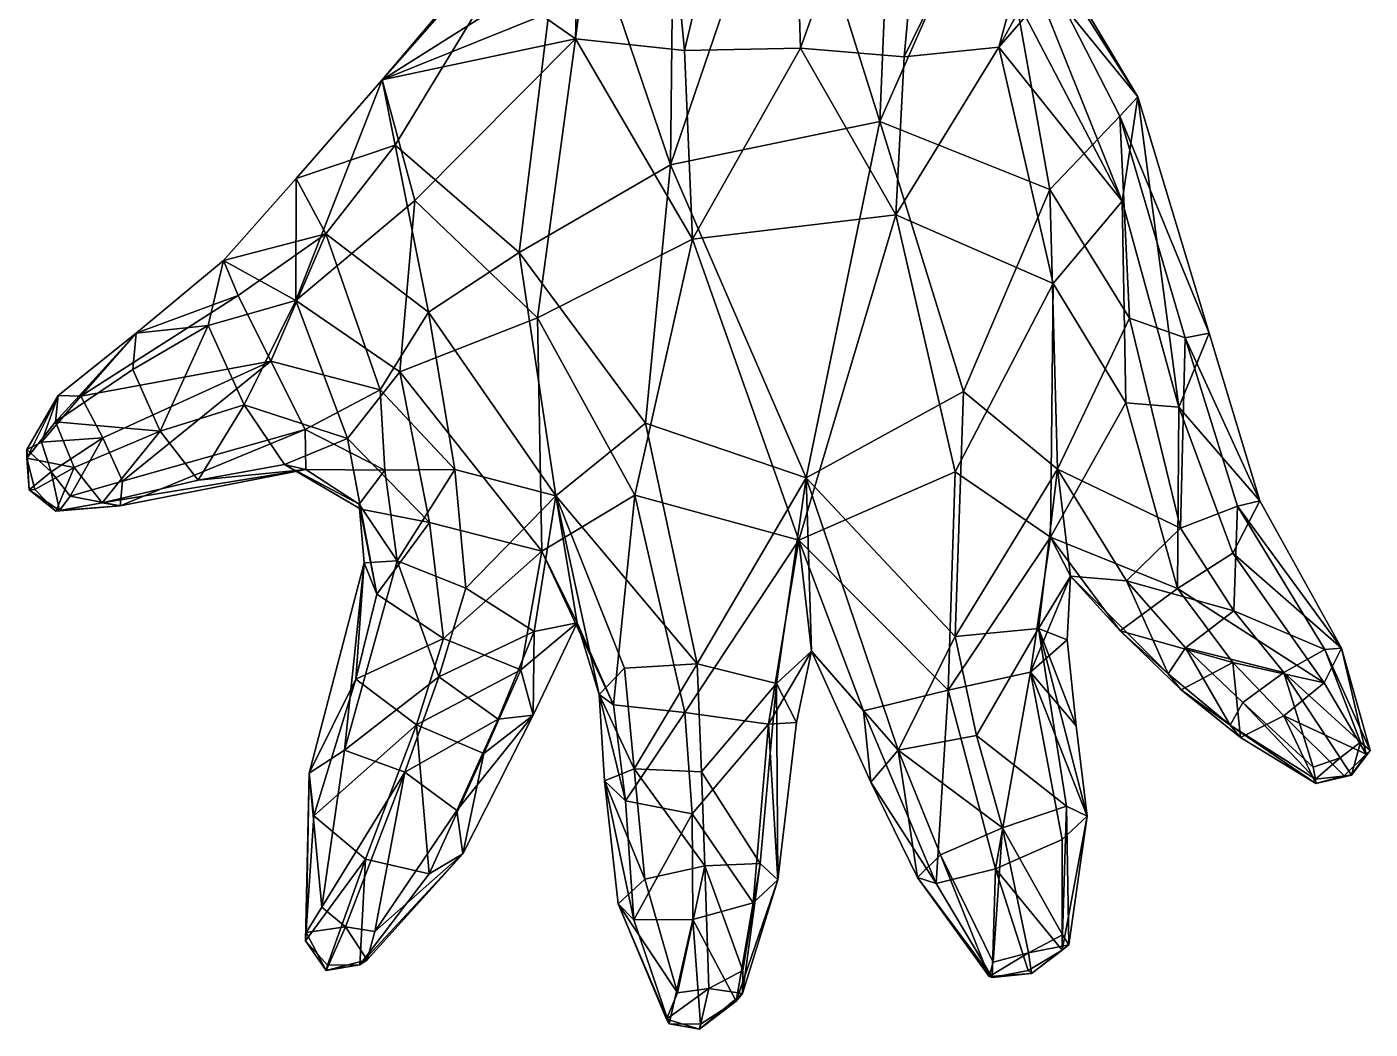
# Model space of a CAD drawing. Extents: x -0.72 to 0.72, y -1.47 to 3.21.
# Drawn here: x 0.3526 to 0.6341, y -0.6767 to -0.4665 of the extents above; entities that cross this region are included whole.
import ezdxf

# ---------------------------------------------------------------- set-up
doc = ezdxf.new("R2010")
doc.units = 0
doc.layers.add('CROCODIL$LWO', color=1, linetype='CONTINUOUS')

msp = doc.modelspace()

# ---------------------------------------------------------------- linework, layer by layer
at = {"layer": 'CROCODIL$LWO'}
for points in [[(0.47037, -0.35723, 0.16325), (0.46055, -0.46409, 0.1162), (0.46756, -0.46898, 0.12649)], [(0.48059, -0.36794, 0.17782), (0.47037, -0.35723, 0.16325), (0.46756, -0.46898, 0.12649)], [(0.48059, -0.36794, 0.17782), (0.46756, -0.46898, 0.12649), (0.49042, -0.47146, 0.13351)], [(0.49042, -0.47146, 0.13351), (0.51182, -0.38139, 0.19542), (0.48059, -0.36794, 0.17782)], [(0.60906, -0.3747, 0.17675), (0.57982, -0.38429, 0.19471), (0.55627, -0.47077, 0.1239)], [(0.60906, -0.3747, 0.17675), (0.55627, -0.47077, 0.1239), (0.56191, -0.46431, 0.11352)], [(0.51182, -0.38139, 0.19542), (0.49042, -0.47146, 0.13351), (0.51472, -0.47097, 0.13576)], [(0.54429, -0.38777, 0.20302), (0.51182, -0.38139, 0.19542), (0.51472, -0.47097, 0.13576)], [(0.53646, -0.47277, 0.13253), (0.57982, -0.38429, 0.19471), (0.54429, -0.38777, 0.20302)], [(0.57982, -0.38429, 0.19471), (0.53646, -0.47277, 0.13253), (0.55627, -0.47077, 0.1239)], [(0.54429, -0.38777, 0.20302), (0.51472, -0.47097, 0.13576), (0.53646, -0.47277, 0.13253)], [(0.51176, -0.42405, 0.07048), (0.53134, -0.48635, 0.03245), (0.48748, -0.49542, 0.03945)], [(0.48822, -0.42589, 0.07025), (0.51176, -0.42405, 0.07048), (0.48748, -0.49542, 0.03945)], [(0.51176, -0.42405, 0.07048), (0.53379, -0.42721, 0.06889), (0.53134, -0.48635, 0.03245)], [(0.46585, -0.43182, 0.07436), (0.48822, -0.42589, 0.07025), (0.48748, -0.49542, 0.03945)], [(0.53379, -0.42721, 0.06889), (0.55489, -0.43297, 0.07107), (0.53134, -0.48635, 0.03245)], [(0.46585, -0.43182, 0.07436), (0.42977, -0.49127, 0.04949), (0.42706, -0.47763, 0.08056)], [(0.45883, -0.44149, 0.08454), (0.46585, -0.43182, 0.07436), (0.42706, -0.47763, 0.08056)], [(0.46585, -0.43182, 0.07436), (0.45578, -0.51379, 0.0397), (0.42977, -0.49127, 0.04949)], [(0.46585, -0.43182, 0.07436), (0.48748, -0.49542, 0.03945), (0.45578, -0.51379, 0.0397)], [(0.55489, -0.43297, 0.07107), (0.56698, -0.50059, 0.02327), (0.53134, -0.48635, 0.03245)], [(0.56698, -0.50059, 0.02327), (0.55489, -0.43297, 0.07107), (0.58168, -0.48525, 0.03148)], [(0.58539, -0.48117, 0.07119), (0.58168, -0.48525, 0.03148), (0.55489, -0.43297, 0.07107)], [(0.55489, -0.43297, 0.07107), (0.56154, -0.44116, 0.08087), (0.58539, -0.48117, 0.07119)], [(0.42706, -0.47763, 0.08056), (0.45847, -0.45765, 0.10259), (0.45883, -0.44149, 0.08454)], [(0.56154, -0.44116, 0.08087), (0.56182, -0.45215, 0.09449), (0.58539, -0.48117, 0.07119)], [(0.58216, -0.50304, 0.09208), (0.58539, -0.48117, 0.07119), (0.56182, -0.45215, 0.09449)], [(0.56182, -0.45215, 0.09449), (0.56191, -0.46431, 0.11352), (0.58216, -0.50304, 0.09208)], [(0.46055, -0.46409, 0.1162), (0.45847, -0.45765, 0.10259), (0.42706, -0.47763, 0.08056)], [(0.42706, -0.47763, 0.08056), (0.46756, -0.46898, 0.12649), (0.46055, -0.46409, 0.1162)], [(0.56191, -0.46431, 0.11352), (0.55627, -0.47077, 0.1239), (0.58216, -0.50304, 0.09208)], [(0.42706, -0.47763, 0.08056), (0.43391, -0.50294, 0.10411), (0.46756, -0.46898, 0.12649)], [(0.43391, -0.50294, 0.10411), (0.45962, -0.5275, 0.10261), (0.46756, -0.46898, 0.12649)], [(0.45962, -0.5275, 0.10261), (0.49207, -0.51099, 0.11027), (0.46756, -0.46898, 0.12649)], [(0.49042, -0.47146, 0.13351), (0.46756, -0.46898, 0.12649), (0.49207, -0.51099, 0.11027)], [(0.49207, -0.51099, 0.11027), (0.51472, -0.47097, 0.13576), (0.49042, -0.47146, 0.13351)], [(0.53473, -0.5059, 0.10777), (0.51472, -0.47097, 0.13576), (0.49207, -0.51099, 0.11027)], [(0.53646, -0.47277, 0.13253), (0.51472, -0.47097, 0.13576), (0.53473, -0.5059, 0.10777)], [(0.56766, -0.52033, 0.09471), (0.55627, -0.47077, 0.1239), (0.53473, -0.5059, 0.10777)], [(0.53473, -0.5059, 0.10777), (0.55627, -0.47077, 0.1239), (0.53646, -0.47277, 0.13253)], [(0.55627, -0.47077, 0.1239), (0.56766, -0.52033, 0.09471), (0.58216, -0.50304, 0.09208)], [(0.40894, -0.52386, 0.06245), (0.43391, -0.50294, 0.10411), (0.42706, -0.47763, 0.08056)], [(0.42706, -0.47763, 0.08056), (0.409, -0.49827, 0.04283), (0.40894, -0.52386, 0.06245)], [(0.409, -0.49827, 0.04283), (0.42706, -0.47763, 0.08056), (0.42977, -0.49127, 0.04949)], [(0.58168, -0.48525, 0.03148), (0.58539, -0.48117, 0.07119), (0.60038, -0.53073, 0.03374)], [(0.58539, -0.48117, 0.07119), (0.58216, -0.50304, 0.09208), (0.59404, -0.54621, 0.06336)], [(0.60038, -0.53073, 0.03374), (0.58539, -0.48117, 0.07119), (0.59404, -0.54621, 0.06336)], [(0.48748, -0.49542, 0.03945), (0.53134, -0.48635, 0.03245), (0.51592, -0.56108, 0.01624)], [(0.53134, -0.48635, 0.03245), (0.54887, -0.54295, 0.01057), (0.51592, -0.56108, 0.01624)], [(0.56698, -0.50059, 0.02327), (0.54887, -0.54295, 0.01057), (0.53134, -0.48635, 0.03245)], [(0.56698, -0.50059, 0.02327), (0.58168, -0.48525, 0.03148), (0.58366, -0.52759, 0.00875)], [(0.58366, -0.52759, 0.00875), (0.58168, -0.48525, 0.03148), (0.59531, -0.53167, 0.01427)], [(0.59531, -0.53167, 0.01427), (0.58168, -0.48525, 0.03148), (0.60038, -0.53073, 0.03374)], [(0.42977, -0.49127, 0.04949), (0.41526, -0.50991, 0.01922), (0.409, -0.49827, 0.04283)], [(0.42977, -0.49127, 0.04949), (0.43677, -0.52635, 0.01551), (0.41526, -0.50991, 0.01922)], [(0.45578, -0.51379, 0.0397), (0.43677, -0.52635, 0.01551), (0.42977, -0.49127, 0.04949)], [(0.48748, -0.49542, 0.03945), (0.48222, -0.54959, 0.01753), (0.45578, -0.51379, 0.0397)], [(0.48748, -0.49542, 0.03945), (0.51592, -0.56108, 0.01624), (0.48222, -0.54959, 0.01753)], [(0.39377, -0.51547, 0.03465), (0.409, -0.49827, 0.04283), (0.41526, -0.50991, 0.01922)], [(0.40894, -0.52386, 0.06245), (0.409, -0.49827, 0.04283), (0.39377, -0.51547, 0.03465)], [(0.56698, -0.50059, 0.02327), (0.56861, -0.55923, 0.01141), (0.54887, -0.54295, 0.01057)], [(0.56861, -0.55923, 0.01141), (0.56698, -0.50059, 0.02327), (0.58366, -0.52759, 0.00875)], [(0.40894, -0.52386, 0.06245), (0.43073, -0.53881, 0.07139), (0.43391, -0.50294, 0.10411)], [(0.43073, -0.53881, 0.07139), (0.45962, -0.5275, 0.10261), (0.43391, -0.50294, 0.10411)], [(0.56766, -0.52033, 0.09471), (0.5829, -0.54534, 0.07306), (0.58216, -0.50304, 0.09208)], [(0.58216, -0.50304, 0.09208), (0.5829, -0.54534, 0.07306), (0.59404, -0.54621, 0.06336)], [(0.51435, -0.57411, 0.06854), (0.53473, -0.5059, 0.10777), (0.49207, -0.51099, 0.11027)], [(0.54717, -0.55983, 0.07285), (0.53473, -0.5059, 0.10777), (0.51435, -0.57411, 0.06854)], [(0.56766, -0.52033, 0.09471), (0.53473, -0.5059, 0.10777), (0.54717, -0.55983, 0.07285)], [(0.39686, -0.52284, 0.01566), (0.39377, -0.51547, 0.03465), (0.41526, -0.50991, 0.01922)], [(0.4037, -0.53663, 0.00828), (0.39686, -0.52284, 0.01566), (0.41526, -0.50991, 0.01922)], [(0.41526, -0.50991, 0.01922), (0.42663, -0.54261, 0.01068), (0.4037, -0.53663, 0.00828)], [(0.41526, -0.50991, 0.01922), (0.43677, -0.52635, 0.01551), (0.42663, -0.54261, 0.01068)], [(0.48, -0.56468, 0.0865), (0.49207, -0.51099, 0.11027), (0.45962, -0.5275, 0.10261)], [(0.48, -0.56468, 0.0865), (0.51435, -0.57411, 0.06854), (0.49207, -0.51099, 0.11027)], [(0.45578, -0.51379, 0.0397), (0.46342, -0.5648, 0.01862), (0.43677, -0.52635, 0.01551)], [(0.45578, -0.51379, 0.0397), (0.48222, -0.54959, 0.01753), (0.46342, -0.5648, 0.01862)], [(0.37549, -0.53073, 0.02997), (0.39377, -0.51547, 0.03465), (0.39686, -0.52284, 0.01566)], [(0.39054, -0.52912, 0.0521), (0.39377, -0.51547, 0.03465), (0.37549, -0.53073, 0.02997)], [(0.39377, -0.51547, 0.03465), (0.39054, -0.52912, 0.0521), (0.40894, -0.52386, 0.06245)], [(0.56713, -0.57347, 0.06135), (0.56766, -0.52033, 0.09471), (0.54717, -0.55983, 0.07285)], [(0.56766, -0.52033, 0.09471), (0.56713, -0.57347, 0.06135), (0.5829, -0.54534, 0.07306)], [(0.4037, -0.53663, 0.00828), (0.36385, -0.54397, 0.01091), (0.39686, -0.52284, 0.01566)], [(0.36385, -0.54397, 0.01091), (0.37549, -0.53073, 0.02997), (0.39686, -0.52284, 0.01566)], [(0.39054, -0.52912, 0.0521), (0.3981, -0.54578, 0.05449), (0.40894, -0.52386, 0.06245)], [(0.3981, -0.54578, 0.05449), (0.41976, -0.55282, 0.06034), (0.40894, -0.52386, 0.06245)], [(0.41976, -0.55282, 0.06034), (0.43073, -0.53881, 0.07139), (0.40894, -0.52386, 0.06245)], [(0.43677, -0.52635, 0.01551), (0.4423, -0.55928, 0.01075), (0.42663, -0.54261, 0.01068)], [(0.43677, -0.52635, 0.01551), (0.46342, -0.5648, 0.01862), (0.4423, -0.55928, 0.01075)], [(0.37549, -0.53073, 0.02997), (0.37479, -0.53835, 0.04536), (0.39054, -0.52912, 0.0521)], [(0.37479, -0.53835, 0.04536), (0.38051, -0.55129, 0.04861), (0.39054, -0.52912, 0.0521)], [(0.38051, -0.55129, 0.04861), (0.3981, -0.54578, 0.05449), (0.39054, -0.52912, 0.0521)], [(0.43073, -0.53881, 0.07139), (0.46048, -0.57641, 0.07702), (0.45962, -0.5275, 0.10261)], [(0.46048, -0.57641, 0.07702), (0.48, -0.56468, 0.0865), (0.45962, -0.5275, 0.10261)], [(0.56861, -0.55923, 0.01141), (0.58366, -0.52759, 0.00875), (0.59434, -0.57158, 0.00701)], [(0.59434, -0.57158, 0.00701), (0.58366, -0.52759, 0.00875), (0.59531, -0.53167, 0.01427)], [(0.35855, -0.54933, 0.03479), (0.37479, -0.53835, 0.04536), (0.37549, -0.53073, 0.02997)], [(0.35913, -0.54377, 0.02307), (0.35855, -0.54933, 0.03479), (0.37549, -0.53073, 0.02997)], [(0.35913, -0.54377, 0.02307), (0.37549, -0.53073, 0.02997), (0.36385, -0.54397, 0.01091)], [(0.611, -0.56588, 0.02819), (0.60038, -0.53073, 0.03374), (0.59404, -0.54621, 0.06336)], [(0.60631, -0.56698, 0.01233), (0.59434, -0.57158, 0.00701), (0.59531, -0.53167, 0.01427)], [(0.59531, -0.53167, 0.01427), (0.60038, -0.53073, 0.03374), (0.611, -0.56588, 0.02819)], [(0.611, -0.56588, 0.02819), (0.60631, -0.56698, 0.01233), (0.59531, -0.53167, 0.01427)], [(0.36385, -0.54397, 0.01091), (0.4037, -0.53663, 0.00828), (0.36849, -0.55264, 0.00615)], [(0.3726, -0.56175, 0.0097), (0.36849, -0.55264, 0.00615), (0.4037, -0.53663, 0.00828)], [(0.4037, -0.53663, 0.00828), (0.41087, -0.55092, 0.01335), (0.3726, -0.56175, 0.0097)], [(0.41087, -0.55092, 0.01335), (0.4037, -0.53663, 0.00828), (0.42663, -0.54261, 0.01068)], [(0.38051, -0.55129, 0.04861), (0.37479, -0.53835, 0.04536), (0.35855, -0.54933, 0.03479)], [(0.43696, -0.57045, 0.06715), (0.43073, -0.53881, 0.07139), (0.41976, -0.55282, 0.06034)], [(0.43696, -0.57045, 0.06715), (0.46048, -0.57641, 0.07702), (0.43073, -0.53881, 0.07139)], [(0.42663, -0.54261, 0.01068), (0.42762, -0.55943, 0.01351), (0.41087, -0.55092, 0.01335)], [(0.42663, -0.54261, 0.01068), (0.4423, -0.55928, 0.01075), (0.42762, -0.55943, 0.01351)], [(0.51592, -0.56108, 0.01624), (0.54887, -0.54295, 0.01057), (0.54715, -0.59435, 0.00866)], [(0.54715, -0.59435, 0.00866), (0.54887, -0.54295, 0.01057), (0.56861, -0.55923, 0.01141)], [(0.35257, -0.55692, 0.02717), (0.35855, -0.54933, 0.03479), (0.35913, -0.54377, 0.02307)], [(0.35259, -0.5551, 0.01894), (0.35257, -0.55692, 0.02717), (0.35913, -0.54377, 0.02307)], [(0.35562, -0.55356, 0.01144), (0.35259, -0.5551, 0.01894), (0.35913, -0.54377, 0.02307)], [(0.35913, -0.54377, 0.02307), (0.36385, -0.54397, 0.01091), (0.35562, -0.55356, 0.01144)], [(0.35562, -0.55356, 0.01144), (0.36385, -0.54397, 0.01091), (0.36849, -0.55264, 0.00615)], [(0.38051, -0.55129, 0.04861), (0.38846, -0.56157, 0.0404), (0.3981, -0.54578, 0.05449)], [(0.38846, -0.56157, 0.0404), (0.40657, -0.55829, 0.04511), (0.3981, -0.54578, 0.05449)], [(0.3981, -0.54578, 0.05449), (0.40657, -0.55829, 0.04511), (0.41976, -0.55282, 0.06034)], [(0.59371, -0.5843, 0.05723), (0.5829, -0.54534, 0.07306), (0.56713, -0.57347, 0.06135)], [(0.59404, -0.54621, 0.06336), (0.5829, -0.54534, 0.07306), (0.59371, -0.5843, 0.05723)], [(0.59371, -0.5843, 0.05723), (0.60531, -0.57683, 0.05156), (0.59404, -0.54621, 0.06336)], [(0.60531, -0.57683, 0.05156), (0.611, -0.56588, 0.02819), (0.59404, -0.54621, 0.06336)], [(0.36248, -0.55887, 0.03736), (0.35855, -0.54933, 0.03479), (0.35257, -0.55692, 0.02717)], [(0.35855, -0.54933, 0.03479), (0.36248, -0.55887, 0.03736), (0.38051, -0.55129, 0.04861)], [(0.36248, -0.55887, 0.03736), (0.36838, -0.56632, 0.03177), (0.38051, -0.55129, 0.04861)], [(0.36838, -0.56632, 0.03177), (0.38846, -0.56157, 0.0404), (0.38051, -0.55129, 0.04861)], [(0.41087, -0.55092, 0.01335), (0.41107, -0.55928, 0.02852), (0.37213, -0.5669, 0.02028)], [(0.37213, -0.5669, 0.02028), (0.3726, -0.56175, 0.0097), (0.41087, -0.55092, 0.01335)], [(0.41107, -0.55928, 0.02852), (0.41087, -0.55092, 0.01335), (0.42762, -0.55943, 0.01351)], [(0.46342, -0.5648, 0.01862), (0.48222, -0.54959, 0.01753), (0.49306, -0.60008, 0.01007)], [(0.49306, -0.60008, 0.01007), (0.48222, -0.54959, 0.01753), (0.51592, -0.56108, 0.01624)], [(0.35259, -0.5551, 0.01894), (0.35562, -0.55356, 0.01144), (0.35766, -0.55979, 0.00964)], [(0.35766, -0.55979, 0.00964), (0.35562, -0.55356, 0.01144), (0.36849, -0.55264, 0.00615)], [(0.36163, -0.56492, 0.01071), (0.35766, -0.55979, 0.00964), (0.36849, -0.55264, 0.00615)], [(0.36849, -0.55264, 0.00615), (0.3726, -0.56175, 0.0097), (0.36163, -0.56492, 0.01071)], [(0.40657, -0.55829, 0.04511), (0.42254, -0.56766, 0.05195), (0.41976, -0.55282, 0.06034)], [(0.42254, -0.56766, 0.05195), (0.43696, -0.57045, 0.06715), (0.41976, -0.55282, 0.06034)], [(0.35257, -0.55692, 0.02717), (0.35259, -0.5551, 0.01894), (0.35306, -0.56355, 0.01729)], [(0.35257, -0.55692, 0.02717), (0.35423, -0.56352, 0.02709), (0.36248, -0.55887, 0.03736)], [(0.35306, -0.56355, 0.01729), (0.35423, -0.56352, 0.02709), (0.35257, -0.55692, 0.02717)], [(0.35766, -0.55979, 0.00964), (0.35306, -0.56355, 0.01729), (0.35259, -0.5551, 0.01894)], [(0.3594, -0.56788, 0.01775), (0.35306, -0.56355, 0.01729), (0.35766, -0.55979, 0.00964)], [(0.35423, -0.56352, 0.02709), (0.35865, -0.56808, 0.02577), (0.36248, -0.55887, 0.03736)], [(0.36163, -0.56492, 0.01071), (0.3594, -0.56788, 0.01775), (0.35766, -0.55979, 0.00964)], [(0.35865, -0.56808, 0.02577), (0.36838, -0.56632, 0.03177), (0.36248, -0.55887, 0.03736)], [(0.41107, -0.55928, 0.02852), (0.38846, -0.56157, 0.0404), (0.36838, -0.56632, 0.03177)], [(0.36838, -0.56632, 0.03177), (0.37213, -0.5669, 0.02028), (0.41107, -0.55928, 0.02852)], [(0.38846, -0.56157, 0.0404), (0.41107, -0.55928, 0.02852), (0.40657, -0.55829, 0.04511)], [(0.42222, -0.56657, 0.03061), (0.42254, -0.56766, 0.05195), (0.40657, -0.55829, 0.04511)], [(0.40657, -0.55829, 0.04511), (0.41107, -0.55928, 0.02852), (0.42222, -0.56657, 0.03061)], [(0.42762, -0.55943, 0.01351), (0.42222, -0.56657, 0.03061), (0.41107, -0.55928, 0.02852)], [(0.42222, -0.56657, 0.03061), (0.42762, -0.55943, 0.01351), (0.43017, -0.57844, 0.01299)], [(0.43017, -0.57844, 0.01299), (0.42762, -0.55943, 0.01351), (0.4423, -0.55928, 0.01075)], [(0.4446, -0.58419, 0.00871), (0.43017, -0.57844, 0.01299), (0.4423, -0.55928, 0.01075)], [(0.4446, -0.58419, 0.00871), (0.4423, -0.55928, 0.01075), (0.46342, -0.5648, 0.01862)], [(0.54568, -0.60561, 0.05519), (0.54717, -0.55983, 0.07285), (0.51435, -0.57411, 0.06854)], [(0.56713, -0.57347, 0.06135), (0.54717, -0.55983, 0.07285), (0.54568, -0.60561, 0.05519)], [(0.5646, -0.59263, 0.01319), (0.54715, -0.59435, 0.00866), (0.56861, -0.55923, 0.01141)], [(0.5646, -0.59263, 0.01319), (0.56861, -0.55923, 0.01141), (0.57134, -0.58167, 0.02909)], [(0.59434, -0.57158, 0.00701), (0.58307, -0.58266, 0.01248), (0.56861, -0.55923, 0.01141)], [(0.57134, -0.58167, 0.02909), (0.56861, -0.55923, 0.01141), (0.58307, -0.58266, 0.01248)], [(0.36163, -0.56492, 0.01071), (0.3726, -0.56175, 0.0097), (0.37213, -0.5669, 0.02028)], [(0.50968, -0.60419, 0.01492), (0.49306, -0.60008, 0.01007), (0.51592, -0.56108, 0.01624)], [(0.50968, -0.60419, 0.01492), (0.51592, -0.56108, 0.01624), (0.517, -0.59738, 0.03509)], [(0.517, -0.59738, 0.03509), (0.51592, -0.56108, 0.01624), (0.53516, -0.6182, 0.01345)], [(0.54715, -0.59435, 0.00866), (0.53516, -0.6182, 0.01345), (0.51592, -0.56108, 0.01624)], [(0.35865, -0.56808, 0.02577), (0.35423, -0.56352, 0.02709), (0.35306, -0.56355, 0.01729)], [(0.3594, -0.56788, 0.01775), (0.35865, -0.56808, 0.02577), (0.35306, -0.56355, 0.01729)], [(0.3594, -0.56788, 0.01775), (0.36163, -0.56492, 0.01071), (0.37213, -0.5669, 0.02028)], [(0.45893, -0.59331, 0.01552), (0.4446, -0.58419, 0.00871), (0.46342, -0.5648, 0.01862)], [(0.45893, -0.59331, 0.01552), (0.46342, -0.5648, 0.01862), (0.4679, -0.59149, 0.03947)], [(0.48, -0.56468, 0.0865), (0.46048, -0.57641, 0.07702), (0.4755, -0.60863, 0.05089)], [(0.49306, -0.60008, 0.01007), (0.4778, -0.60095, 0.015), (0.46342, -0.5648, 0.01862)], [(0.47255, -0.60649, 0.03177), (0.4679, -0.59149, 0.03947), (0.46342, -0.5648, 0.01862)], [(0.4778, -0.60095, 0.015), (0.47255, -0.60649, 0.03177), (0.46342, -0.5648, 0.01862)], [(0.4755, -0.60863, 0.05089), (0.49051, -0.61025, 0.05581), (0.48, -0.56468, 0.0865)], [(0.51435, -0.57411, 0.06854), (0.48, -0.56468, 0.0865), (0.49051, -0.61025, 0.05581)], [(0.62814, -0.59676, 0.02687), (0.611, -0.56588, 0.02819), (0.60531, -0.57683, 0.05156)], [(0.62814, -0.59676, 0.02687), (0.60631, -0.56698, 0.01233), (0.611, -0.56588, 0.02819)], [(0.37213, -0.5669, 0.02028), (0.36838, -0.56632, 0.03177), (0.35865, -0.56808, 0.02577)], [(0.35865, -0.56808, 0.02577), (0.3594, -0.56788, 0.01775), (0.37213, -0.5669, 0.02028)], [(0.43017, -0.57844, 0.01299), (0.42324, -0.57887, 0.02809), (0.42222, -0.56657, 0.03061)], [(0.42589, -0.58543, 0.04708), (0.42254, -0.56766, 0.05195), (0.42222, -0.56657, 0.03061)], [(0.42324, -0.57887, 0.02809), (0.42589, -0.58543, 0.04708), (0.42222, -0.56657, 0.03061)], [(0.43696, -0.57045, 0.06715), (0.42254, -0.56766, 0.05195), (0.42589, -0.58543, 0.04708)], [(0.60631, -0.56698, 0.01233), (0.60557, -0.58896, 0.00799), (0.59434, -0.57158, 0.00701)], [(0.60557, -0.58896, 0.00799), (0.60631, -0.56698, 0.01233), (0.6246, -0.59707, 0.01479)], [(0.6246, -0.59707, 0.01479), (0.60631, -0.56698, 0.01233), (0.62814, -0.59676, 0.02687)], [(0.42589, -0.58543, 0.04708), (0.43988, -0.59474, 0.05736), (0.43696, -0.57045, 0.06715)], [(0.46048, -0.57641, 0.07702), (0.43696, -0.57045, 0.06715), (0.43988, -0.59474, 0.05736)], [(0.49051, -0.61025, 0.05581), (0.50801, -0.61274, 0.04715), (0.51435, -0.57411, 0.06854)], [(0.517, -0.59738, 0.03509), (0.51435, -0.57411, 0.06854), (0.50801, -0.61274, 0.04715)], [(0.52792, -0.60993, 0.04857), (0.51435, -0.57411, 0.06854), (0.517, -0.59738, 0.03509)], [(0.52792, -0.60993, 0.04857), (0.54568, -0.60561, 0.05519), (0.51435, -0.57411, 0.06854)], [(0.54568, -0.60561, 0.05519), (0.56293, -0.60183, 0.04933), (0.56713, -0.57347, 0.06135)], [(0.57134, -0.58167, 0.02909), (0.56713, -0.57347, 0.06135), (0.56293, -0.60183, 0.04933)], [(0.58171, -0.59312, 0.05027), (0.56713, -0.57347, 0.06135), (0.57134, -0.58167, 0.02909)], [(0.58171, -0.59312, 0.05027), (0.59371, -0.5843, 0.05723), (0.56713, -0.57347, 0.06135)], [(0.58307, -0.58266, 0.01248), (0.59434, -0.57158, 0.00701), (0.60557, -0.58896, 0.00799)], [(0.43988, -0.59474, 0.05736), (0.45607, -0.6013, 0.0534), (0.46048, -0.57641, 0.07702)], [(0.4679, -0.59149, 0.03947), (0.46048, -0.57641, 0.07702), (0.45607, -0.6013, 0.0534)], [(0.4755, -0.60863, 0.05089), (0.46048, -0.57641, 0.07702), (0.4679, -0.59149, 0.03947)], [(0.62446, -0.60403, 0.04217), (0.60531, -0.57683, 0.05156), (0.59371, -0.5843, 0.05723)], [(0.62446, -0.60403, 0.04217), (0.62814, -0.59676, 0.02687), (0.60531, -0.57683, 0.05156)], [(0.41913, -0.61817, 0.00909), (0.41171, -0.62302, 0.02025), (0.42324, -0.57887, 0.02809)], [(0.42149, -0.60328, 0.03898), (0.42324, -0.57887, 0.02809), (0.41171, -0.62302, 0.02025)], [(0.42324, -0.57887, 0.02809), (0.43017, -0.57844, 0.01299), (0.41913, -0.61817, 0.00909)], [(0.41913, -0.61817, 0.00909), (0.43017, -0.57844, 0.01299), (0.43895, -0.6028, 0.00609)], [(0.42149, -0.60328, 0.03898), (0.42589, -0.58543, 0.04708), (0.42324, -0.57887, 0.02809)], [(0.43895, -0.6028, 0.00609), (0.43017, -0.57844, 0.01299), (0.4446, -0.58419, 0.00871)], [(0.56293, -0.60183, 0.04933), (0.57062, -0.59503, 0.02823), (0.57134, -0.58167, 0.02909)], [(0.57062, -0.59503, 0.02823), (0.5646, -0.59263, 0.01319), (0.57134, -0.58167, 0.02909)], [(0.59178, -0.60215, 0.0273), (0.57134, -0.58167, 0.02909), (0.58307, -0.58266, 0.01248)], [(0.58171, -0.59312, 0.05027), (0.57134, -0.58167, 0.02909), (0.59178, -0.60215, 0.0273)], [(0.60557, -0.58896, 0.00799), (0.59542, -0.59669, 0.01321), (0.58307, -0.58266, 0.01248)], [(0.59542, -0.59669, 0.01321), (0.59178, -0.60215, 0.0273), (0.58307, -0.58266, 0.01248)], [(0.43988, -0.59474, 0.05736), (0.42589, -0.58543, 0.04708), (0.42149, -0.60328, 0.03898)], [(0.43895, -0.6028, 0.00609), (0.4446, -0.58419, 0.00871), (0.45893, -0.59331, 0.01552)], [(0.60536, -0.59977, 0.05132), (0.59371, -0.5843, 0.05723), (0.58171, -0.59312, 0.05027)], [(0.60536, -0.59977, 0.05132), (0.62446, -0.60403, 0.04217), (0.59371, -0.5843, 0.05723)], [(0.59542, -0.59669, 0.01321), (0.60557, -0.58896, 0.00799), (0.616, -0.60186, 0.01042)], [(0.6246, -0.59707, 0.01479), (0.616, -0.60186, 0.01042), (0.60557, -0.58896, 0.00799)], [(0.45137, -0.61169, 0.01152), (0.43895, -0.6028, 0.00609), (0.45893, -0.59331, 0.01552)], [(0.45137, -0.61169, 0.01152), (0.45893, -0.59331, 0.01552), (0.45871, -0.61082, 0.0282)], [(0.45607, -0.6013, 0.0534), (0.45871, -0.61082, 0.0282), (0.4679, -0.59149, 0.03947)], [(0.45871, -0.61082, 0.0282), (0.45893, -0.59331, 0.01552), (0.4679, -0.59149, 0.03947)], [(0.47255, -0.60649, 0.03177), (0.4755, -0.60863, 0.05089), (0.4679, -0.59149, 0.03947)], [(0.5646, -0.59263, 0.01319), (0.55161, -0.61508, 0.00823), (0.54715, -0.59435, 0.00866)], [(0.55161, -0.61508, 0.00823), (0.5646, -0.59263, 0.01319), (0.57044, -0.6299, 0.01398)], [(0.5646, -0.59263, 0.01319), (0.57248, -0.61307, 0.03065), (0.57477, -0.63204, 0.02741)], [(0.57477, -0.63204, 0.02741), (0.57044, -0.6299, 0.01398), (0.5646, -0.59263, 0.01319)], [(0.5646, -0.59263, 0.01319), (0.57062, -0.59503, 0.02823), (0.57248, -0.61307, 0.03065)], [(0.59178, -0.60215, 0.0273), (0.59452, -0.60552, 0.04552), (0.58171, -0.59312, 0.05027)], [(0.59452, -0.60552, 0.04552), (0.60536, -0.59977, 0.05132), (0.58171, -0.59312, 0.05027)], [(0.42149, -0.60328, 0.03898), (0.43427, -0.61283, 0.04568), (0.43988, -0.59474, 0.05736)], [(0.45607, -0.6013, 0.0534), (0.43988, -0.59474, 0.05736), (0.43427, -0.61283, 0.04568)], [(0.53516, -0.6182, 0.01345), (0.54715, -0.59435, 0.00866), (0.55161, -0.61508, 0.00823)], [(0.57248, -0.61307, 0.03065), (0.57062, -0.59503, 0.02823), (0.56293, -0.60183, 0.04933)], [(0.60476, -0.61295, 0.02629), (0.59178, -0.60215, 0.0273), (0.59542, -0.59669, 0.01321)], [(0.616, -0.60186, 0.01042), (0.60745, -0.60814, 0.01443), (0.59542, -0.59669, 0.01321)], [(0.60745, -0.60814, 0.01443), (0.60476, -0.61295, 0.02629), (0.59542, -0.59669, 0.01321)], [(0.62814, -0.59676, 0.02687), (0.62446, -0.60403, 0.04217), (0.63331, -0.61899, 0.02004)], [(0.6246, -0.59707, 0.01479), (0.62814, -0.59676, 0.02687), (0.63411, -0.61826, 0.01472)], [(0.63331, -0.61899, 0.02004), (0.63411, -0.61826, 0.01472), (0.62814, -0.59676, 0.02687)], [(0.50801, -0.61274, 0.04715), (0.5139, -0.61238, 0.03111), (0.517, -0.59738, 0.03509)], [(0.5139, -0.61238, 0.03111), (0.50968, -0.60419, 0.01492), (0.517, -0.59738, 0.03509)], [(0.53516, -0.6182, 0.01345), (0.52946, -0.62489, 0.02882), (0.517, -0.59738, 0.03509)], [(0.52946, -0.62489, 0.02882), (0.52792, -0.60993, 0.04857), (0.517, -0.59738, 0.03509)], [(0.616, -0.60186, 0.01042), (0.6246, -0.59707, 0.01479), (0.63212, -0.61649, 0.00959)], [(0.63411, -0.61826, 0.01472), (0.63212, -0.61649, 0.00959), (0.6246, -0.59707, 0.01479)], [(0.43427, -0.61283, 0.04568), (0.44837, -0.61888, 0.04052), (0.45607, -0.6013, 0.0534)], [(0.45871, -0.61082, 0.0282), (0.45607, -0.6013, 0.0534), (0.44837, -0.61888, 0.04052)], [(0.47255, -0.60649, 0.03177), (0.4778, -0.60095, 0.015), (0.47987, -0.62205, 0.01257)], [(0.47987, -0.62205, 0.01257), (0.4778, -0.60095, 0.015), (0.49306, -0.60008, 0.01007)], [(0.49399, -0.62271, 0.00795), (0.47987, -0.62205, 0.01257), (0.49306, -0.60008, 0.01007)], [(0.49399, -0.62271, 0.00795), (0.49306, -0.60008, 0.01007), (0.50968, -0.60419, 0.01492)], [(0.55562, -0.64307, 0.04249), (0.56293, -0.60183, 0.04933), (0.54568, -0.60561, 0.05519)], [(0.56957, -0.63689, 0.03892), (0.56293, -0.60183, 0.04933), (0.55562, -0.64307, 0.04249)], [(0.57477, -0.63204, 0.02741), (0.57248, -0.61307, 0.03065), (0.56293, -0.60183, 0.04933)], [(0.56957, -0.63689, 0.03892), (0.57477, -0.63204, 0.02741), (0.56293, -0.60183, 0.04933)], [(0.59452, -0.60552, 0.04552), (0.59178, -0.60215, 0.0273), (0.60476, -0.61295, 0.02629)], [(0.60536, -0.59977, 0.05132), (0.59452, -0.60552, 0.04552), (0.60692, -0.61554, 0.0409)], [(0.60692, -0.61554, 0.0409), (0.61599, -0.61097, 0.04555), (0.60536, -0.59977, 0.05132)], [(0.61599, -0.61097, 0.04555), (0.62446, -0.60403, 0.04217), (0.60536, -0.59977, 0.05132)], [(0.62216, -0.62171, 0.0094), (0.60745, -0.60814, 0.01443), (0.616, -0.60186, 0.01042)], [(0.63212, -0.61649, 0.00959), (0.62782, -0.61976, 0.00868), (0.616, -0.60186, 0.01042)], [(0.62782, -0.61976, 0.00868), (0.62216, -0.62171, 0.0094), (0.616, -0.60186, 0.01042)], [(0.41171, -0.62302, 0.02025), (0.41271, -0.63197, 0.03191), (0.42149, -0.60328, 0.03898)], [(0.43427, -0.61283, 0.04568), (0.42149, -0.60328, 0.03898), (0.41271, -0.63197, 0.03191)], [(0.43182, -0.62278, 0.00544), (0.41913, -0.61817, 0.00909), (0.43895, -0.6028, 0.00609)], [(0.43182, -0.62278, 0.00544), (0.43895, -0.6028, 0.00609), (0.45137, -0.61169, 0.01152)], [(0.50624, -0.6419, 0.01222), (0.49399, -0.62271, 0.00795), (0.50968, -0.60419, 0.01492)], [(0.50994, -0.64536, 0.0242), (0.50624, -0.6419, 0.01222), (0.50968, -0.60419, 0.01492)], [(0.50968, -0.60419, 0.01492), (0.5139, -0.61238, 0.03111), (0.50994, -0.64536, 0.0242)], [(0.63331, -0.61899, 0.02004), (0.62446, -0.60403, 0.04217), (0.61599, -0.61097, 0.04555)], [(0.47987, -0.62205, 0.01257), (0.47366, -0.62457, 0.02591), (0.47255, -0.60649, 0.03177)], [(0.47803, -0.62877, 0.03995), (0.4755, -0.60863, 0.05089), (0.47255, -0.60649, 0.03177)], [(0.47366, -0.62457, 0.02591), (0.47803, -0.62877, 0.03995), (0.47255, -0.60649, 0.03177)], [(0.54568, -0.60561, 0.05519), (0.52792, -0.60993, 0.04857), (0.54313, -0.64613, 0.03746)], [(0.54313, -0.64613, 0.03746), (0.55562, -0.64307, 0.04249), (0.54568, -0.60561, 0.05519)], [(0.60476, -0.61295, 0.02629), (0.60692, -0.61554, 0.0409), (0.59452, -0.60552, 0.04552)], [(0.44266, -0.63082, 0.00983), (0.45137, -0.61169, 0.01152), (0.45871, -0.61082, 0.0282)], [(0.44394, -0.63993, 0.02127), (0.44266, -0.63082, 0.00983), (0.45871, -0.61082, 0.0282)], [(0.44394, -0.63993, 0.02127), (0.45871, -0.61082, 0.0282), (0.44837, -0.61888, 0.04052)], [(0.49051, -0.61025, 0.05581), (0.4755, -0.60863, 0.05089), (0.47803, -0.62877, 0.03995)], [(0.47803, -0.62877, 0.03995), (0.49203, -0.63153, 0.04571), (0.49051, -0.61025, 0.05581)], [(0.50801, -0.61274, 0.04715), (0.49051, -0.61025, 0.05581), (0.49203, -0.63153, 0.04571)], [(0.52946, -0.62489, 0.02882), (0.54313, -0.64613, 0.03746), (0.52792, -0.60993, 0.04857)], [(0.62266, -0.62426, 0.01449), (0.60476, -0.61295, 0.02629), (0.60745, -0.60814, 0.01443)], [(0.62216, -0.62171, 0.0094), (0.62266, -0.62426, 0.01449), (0.60745, -0.60814, 0.01443)], [(0.41271, -0.63197, 0.03191), (0.42357, -0.64103, 0.03635), (0.43427, -0.61283, 0.04568)], [(0.42357, -0.64103, 0.03635), (0.43691, -0.64407, 0.03268), (0.43427, -0.61283, 0.04568)], [(0.44266, -0.63082, 0.00983), (0.43182, -0.62278, 0.00544), (0.45137, -0.61169, 0.01152)], [(0.43691, -0.64407, 0.03268), (0.44837, -0.61888, 0.04052), (0.43427, -0.61283, 0.04568)], [(0.50481, -0.65018, 0.03551), (0.50801, -0.61274, 0.04715), (0.49203, -0.63153, 0.04571)], [(0.50481, -0.65018, 0.03551), (0.50994, -0.64536, 0.0242), (0.50801, -0.61274, 0.04715)], [(0.50994, -0.64536, 0.0242), (0.5139, -0.61238, 0.03111), (0.50801, -0.61274, 0.04715)], [(0.62275, -0.62518, 0.02087), (0.60692, -0.61554, 0.0409), (0.60476, -0.61295, 0.02629)], [(0.62266, -0.62426, 0.01449), (0.62275, -0.62518, 0.02087), (0.60476, -0.61295, 0.02629)], [(0.61599, -0.61097, 0.04555), (0.60692, -0.61554, 0.0409), (0.62275, -0.62518, 0.02087)], [(0.62275, -0.62518, 0.02087), (0.62869, -0.62354, 0.02165), (0.61599, -0.61097, 0.04555)], [(0.62869, -0.62354, 0.02165), (0.63331, -0.61899, 0.02004), (0.61599, -0.61097, 0.04555)], [(0.53516, -0.6182, 0.01345), (0.55161, -0.61508, 0.00823), (0.55706, -0.63448, 0.00959)], [(0.57044, -0.6299, 0.01398), (0.55706, -0.63448, 0.00959), (0.55161, -0.61508, 0.00823)], [(0.63021, -0.62343, 0.01437), (0.62782, -0.61976, 0.00868), (0.63212, -0.61649, 0.00959)], [(0.63411, -0.61826, 0.01472), (0.63021, -0.62343, 0.01437), (0.63212, -0.61649, 0.00959)], [(0.41171, -0.62302, 0.02025), (0.41913, -0.61817, 0.00909), (0.41443, -0.65107, 0.00255)], [(0.41443, -0.65107, 0.00255), (0.41913, -0.61817, 0.00909), (0.43182, -0.62278, 0.00544)], [(0.43691, -0.64407, 0.03268), (0.44394, -0.63993, 0.02127), (0.44837, -0.61888, 0.04052)], [(0.53923, -0.6449, 0.02549), (0.52946, -0.62489, 0.02882), (0.53516, -0.6182, 0.01345)], [(0.54406, -0.64008, 0.01343), (0.53923, -0.6449, 0.02549), (0.53516, -0.6182, 0.01345)], [(0.55706, -0.63448, 0.00959), (0.54406, -0.64008, 0.01343), (0.53516, -0.6182, 0.01345)], [(0.63331, -0.61899, 0.02004), (0.62869, -0.62354, 0.02165), (0.63021, -0.62343, 0.01437)], [(0.63021, -0.62343, 0.01437), (0.63411, -0.61826, 0.01472), (0.63331, -0.61899, 0.02004)], [(0.47366, -0.62457, 0.02591), (0.47987, -0.62205, 0.01257), (0.4821, -0.64522, 0.01111)], [(0.47987, -0.62205, 0.01257), (0.49399, -0.62271, 0.00795), (0.49468, -0.64245, 0.00764)], [(0.49468, -0.64245, 0.00764), (0.4821, -0.64522, 0.01111), (0.47987, -0.62205, 0.01257)], [(0.62266, -0.62426, 0.01449), (0.62216, -0.62171, 0.0094), (0.62782, -0.61976, 0.00868)], [(0.63021, -0.62343, 0.01437), (0.62266, -0.62426, 0.01449), (0.62782, -0.61976, 0.00868)], [(0.411, -0.65816, 0.01383), (0.41271, -0.63197, 0.03191), (0.41171, -0.62302, 0.02025)], [(0.41108, -0.65637, 0.00787), (0.411, -0.65816, 0.01383), (0.41171, -0.62302, 0.02025)], [(0.41443, -0.65107, 0.00255), (0.41108, -0.65637, 0.00787), (0.41171, -0.62302, 0.02025)], [(0.41937, -0.65524, 0.00171), (0.41443, -0.65107, 0.00255), (0.43182, -0.62278, 0.00544)], [(0.42552, -0.65616, 0.00297), (0.41937, -0.65524, 0.00171), (0.43182, -0.62278, 0.00544)], [(0.43182, -0.62278, 0.00544), (0.44266, -0.63082, 0.00983), (0.42552, -0.65616, 0.00297)], [(0.4821, -0.64522, 0.01111), (0.47653, -0.65038, 0.02238), (0.47366, -0.62457, 0.02591)], [(0.47982, -0.65377, 0.03428), (0.47803, -0.62877, 0.03995), (0.47366, -0.62457, 0.02591)], [(0.47653, -0.65038, 0.02238), (0.47982, -0.65377, 0.03428), (0.47366, -0.62457, 0.02591)], [(0.49468, -0.64245, 0.00764), (0.49399, -0.62271, 0.00795), (0.50624, -0.6419, 0.01222)], [(0.54313, -0.64613, 0.03746), (0.52946, -0.62489, 0.02882), (0.53923, -0.6449, 0.02549)], [(0.62275, -0.62518, 0.02087), (0.62266, -0.62426, 0.01449), (0.63021, -0.62343, 0.01437)], [(0.62869, -0.62354, 0.02165), (0.62275, -0.62518, 0.02087), (0.63021, -0.62343, 0.01437)], [(0.49203, -0.63153, 0.04571), (0.47803, -0.62877, 0.03995), (0.47982, -0.65377, 0.03428)], [(0.55706, -0.63448, 0.00959), (0.57044, -0.6299, 0.01398), (0.56961, -0.65688, 0.00403)], [(0.57093, -0.659, 0.00937), (0.56961, -0.65688, 0.00403), (0.57044, -0.6299, 0.01398)], [(0.57044, -0.6299, 0.01398), (0.57477, -0.63204, 0.02741), (0.57093, -0.659, 0.00937)], [(0.42357, -0.64103, 0.03635), (0.41271, -0.63197, 0.03191), (0.411, -0.65816, 0.01383)], [(0.42552, -0.65616, 0.00297), (0.44266, -0.63082, 0.00983), (0.44394, -0.63993, 0.02127)], [(0.47982, -0.65377, 0.03428), (0.49214, -0.65369, 0.03901), (0.49203, -0.63153, 0.04571)], [(0.49214, -0.65369, 0.03901), (0.50481, -0.65018, 0.03551), (0.49203, -0.63153, 0.04571)], [(0.57477, -0.63204, 0.02741), (0.56957, -0.63689, 0.03892), (0.56959, -0.66011, 0.01512)], [(0.56959, -0.66011, 0.01512), (0.57093, -0.659, 0.00937), (0.57477, -0.63204, 0.02741)], [(0.5551, -0.66263, 0.00353), (0.54406, -0.64008, 0.01343), (0.55706, -0.63448, 0.00959)], [(0.56251, -0.66067, 0.00287), (0.5551, -0.66263, 0.00353), (0.55706, -0.63448, 0.00959)], [(0.56961, -0.65688, 0.00403), (0.56251, -0.66067, 0.00287), (0.55706, -0.63448, 0.00959)], [(0.56959, -0.66011, 0.01512), (0.56957, -0.63689, 0.03892), (0.55562, -0.64307, 0.04249)], [(0.411, -0.65816, 0.01383), (0.41555, -0.66326, 0.01459), (0.42357, -0.64103, 0.03635)], [(0.41555, -0.66326, 0.01459), (0.42234, -0.66319, 0.01426), (0.42357, -0.64103, 0.03635)], [(0.44394, -0.63993, 0.02127), (0.43691, -0.64407, 0.03268), (0.42234, -0.66319, 0.01426)], [(0.42234, -0.66319, 0.01426), (0.42393, -0.66211, 0.00835), (0.44394, -0.63993, 0.02127)], [(0.42234, -0.66319, 0.01426), (0.43691, -0.64407, 0.03268), (0.42357, -0.64103, 0.03635)], [(0.42393, -0.66211, 0.00835), (0.42552, -0.65616, 0.00297), (0.44394, -0.63993, 0.02127)], [(0.55429, -0.66561, 0.00875), (0.53923, -0.6449, 0.02549), (0.54406, -0.64008, 0.01343)], [(0.5551, -0.66263, 0.00353), (0.55429, -0.66561, 0.00875), (0.54406, -0.64008, 0.01343)], [(0.48891, -0.66903, 0.00414), (0.4821, -0.64522, 0.01111), (0.49468, -0.64245, 0.00764)], [(0.49554, -0.66815, 0.00353), (0.48891, -0.66903, 0.00414), (0.49468, -0.64245, 0.00764)], [(0.49468, -0.64245, 0.00764), (0.50624, -0.6419, 0.01222), (0.50263, -0.66436, 0.00463)], [(0.50263, -0.66436, 0.00463), (0.49554, -0.66815, 0.00353), (0.49468, -0.64245, 0.00764)], [(0.50624, -0.6419, 0.01222), (0.50994, -0.64536, 0.0242), (0.50254, -0.66919, 0.00925)], [(0.50254, -0.66919, 0.00925), (0.50263, -0.66436, 0.00463), (0.50624, -0.6419, 0.01222)], [(0.55562, -0.64307, 0.04249), (0.54313, -0.64613, 0.03746), (0.5549, -0.66584, 0.01444)], [(0.5549, -0.66584, 0.01444), (0.56241, -0.66434, 0.01539), (0.55562, -0.64307, 0.04249)], [(0.56241, -0.66434, 0.01539), (0.56959, -0.66011, 0.01512), (0.55562, -0.64307, 0.04249)], [(0.47653, -0.65038, 0.02238), (0.4821, -0.64522, 0.01111), (0.48891, -0.66903, 0.00414)], [(0.50994, -0.64536, 0.0242), (0.50481, -0.65018, 0.03551), (0.50125, -0.67082, 0.0142)], [(0.50125, -0.67082, 0.0142), (0.50254, -0.66919, 0.00925), (0.50994, -0.64536, 0.0242)], [(0.5549, -0.66584, 0.01444), (0.54313, -0.64613, 0.03746), (0.53923, -0.6449, 0.02549)], [(0.55429, -0.66561, 0.00875), (0.5549, -0.66584, 0.01444), (0.53923, -0.6449, 0.02549)], [(0.50125, -0.67082, 0.0142), (0.50481, -0.65018, 0.03551), (0.49214, -0.65369, 0.03901)], [(0.41443, -0.65107, 0.00255), (0.41937, -0.65524, 0.00171), (0.41108, -0.65637, 0.00787)], [(0.48891, -0.66903, 0.00414), (0.48663, -0.67456, 0.00868), (0.47653, -0.65038, 0.02238)], [(0.48716, -0.67557, 0.0137), (0.47982, -0.65377, 0.03428), (0.47653, -0.65038, 0.02238)], [(0.48663, -0.67456, 0.00868), (0.48716, -0.67557, 0.0137), (0.47653, -0.65038, 0.02238)], [(0.41937, -0.65524, 0.00171), (0.41532, -0.66434, 0.00744), (0.41108, -0.65637, 0.00787)], [(0.42393, -0.66211, 0.00835), (0.41532, -0.66434, 0.00744), (0.41937, -0.65524, 0.00171)], [(0.41937, -0.65524, 0.00171), (0.42552, -0.65616, 0.00297), (0.42393, -0.66211, 0.00835)], [(0.49214, -0.65369, 0.03901), (0.47982, -0.65377, 0.03428), (0.48716, -0.67557, 0.0137)], [(0.48716, -0.67557, 0.0137), (0.49376, -0.67563, 0.01445), (0.49214, -0.65369, 0.03901)], [(0.49376, -0.67563, 0.01445), (0.50125, -0.67082, 0.0142), (0.49214, -0.65369, 0.03901)], [(0.41108, -0.65637, 0.00787), (0.41532, -0.66434, 0.00744), (0.411, -0.65816, 0.01383)], [(0.41532, -0.66434, 0.00744), (0.41555, -0.66326, 0.01459), (0.411, -0.65816, 0.01383)], [(0.56251, -0.66067, 0.00287), (0.56961, -0.65688, 0.00403), (0.57093, -0.659, 0.00937)], [(0.56251, -0.66067, 0.00287), (0.5631, -0.66503, 0.00866), (0.55429, -0.66561, 0.00875)], [(0.5551, -0.66263, 0.00353), (0.56251, -0.66067, 0.00287), (0.55429, -0.66561, 0.00875)], [(0.56959, -0.66011, 0.01512), (0.56241, -0.66434, 0.01539), (0.5631, -0.66503, 0.00866)], [(0.57093, -0.659, 0.00937), (0.5631, -0.66503, 0.00866), (0.56251, -0.66067, 0.00287)], [(0.5631, -0.66503, 0.00866), (0.57093, -0.659, 0.00937), (0.56959, -0.66011, 0.01512)], [(0.41532, -0.66434, 0.00744), (0.42393, -0.66211, 0.00835), (0.42234, -0.66319, 0.01426)], [(0.42234, -0.66319, 0.01426), (0.41555, -0.66326, 0.01459), (0.41532, -0.66434, 0.00744)], [(0.50263, -0.66436, 0.00463), (0.50254, -0.66919, 0.00925), (0.49554, -0.66815, 0.00353)], [(0.5631, -0.66503, 0.00866), (0.56241, -0.66434, 0.01539), (0.5549, -0.66584, 0.01444)], [(0.55429, -0.66561, 0.00875), (0.5631, -0.66503, 0.00866), (0.5549, -0.66584, 0.01444)], [(0.48663, -0.67456, 0.00868), (0.48891, -0.66903, 0.00414), (0.49554, -0.66815, 0.00353)], [(0.49554, -0.66815, 0.00353), (0.49357, -0.67667, 0.00849), (0.48663, -0.67456, 0.00868)], [(0.50254, -0.66919, 0.00925), (0.49357, -0.67667, 0.00849), (0.49554, -0.66815, 0.00353)], [(0.50254, -0.66919, 0.00925), (0.50125, -0.67082, 0.0142), (0.49357, -0.67667, 0.00849)], [(0.50125, -0.67082, 0.0142), (0.49376, -0.67563, 0.01445), (0.49357, -0.67667, 0.00849)], [(0.48716, -0.67557, 0.0137), (0.48663, -0.67456, 0.00868), (0.49357, -0.67667, 0.00849)], [(0.49357, -0.67667, 0.00849), (0.49376, -0.67563, 0.01445), (0.48716, -0.67557, 0.0137)]]:
    msp.add_3dface(points, dxfattribs=at)

doc.saveas('drawing.dxf')
